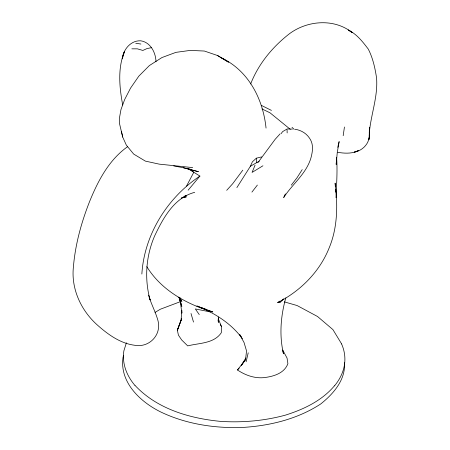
<?xml version="1.0" encoding="UTF-8"?>
<svg xmlns="http://www.w3.org/2000/svg" width="450" height="450" viewBox="0 0 450 450"><rect width="100%" height="100%" fill="white"/><g stroke="black" fill="none" stroke-linecap="round" stroke-linejoin="round"><path stroke-width="0.67" d="M218.216 318.589L221.372 326.323L221.304 332.741C213.941 343.693 199.17 342.939 187.701 345.892L181.682 339.964L178.425 335.154L177.368 330.238L181.648 318.549M369.366 127.8L369.298 133.183C370.794 114.621 378.118 96.654 376.549 77.833C375.03 67.939 372.881 58.05 368.269 49.084C362.644 41.698 356.85 34.189 348.3 30.026L352.153 32.563C334.198 18.247 307.547 20.368 289.564 33.649C272.576 46.811 258.486 63.838 250.644 83.981M218.514 317.025L218.374 322.447L218.031 319.871M336.009 197.724C336.583 184.286 337.545 170.893 336.617 157.461L336.178 164.413L337.281 152.359L339.148 141.581L338.181 145.451M181.744 310.573L181.102 320.169L177.368 330.238L181.688 318.679M369.096 137.604C368.162 145.024 361.507 150.936 354.206 152.184L358.633 150.547C352.238 153.838 344.723 153.506 337.821 152.325M369.242 135.568L369.422 127.716M141.862 274.044C144.231 234.664 167.327 197.781 199.912 176.085L187.942 168.587M241.639 365.119L245.571 359.634L246.532 350.899L244.035 342.484L239.552 334.356L241.419 337.112M343.176 135.72L344.447 127.001M246.122 361.789L248.214 352.822M337.759 147.336L338.287 145.367M285.84 297.816C280.716 315.883 279.135 335.374 283.477 353.767L282.825 350.657M126.388 342.804L123.879 350.837A114.12 65.824 0.2 0 0 134.921 385.419M123.525 355.714L123.086 357.047C119.211 382.061 140.085 401.771 160.627 411.919C185.816 424.012 214.003 428.338 241.774 427.5C269.449 425.931 297.309 419.243 320.738 403.954C333.315 393.919 345.797 379.806 344.436 362.717M255.054 165.172L252.079 172.412L262.941 165.786M236.869 187.627L250.403 166.241L252.394 161.814L256.343 158.192L261.591 156.915M285.356 193.888L283.674 197.601C292.224 184.236 305.983 174.06 310.804 158.383C312.711 151.526 313.881 144.152 309.392 137.993C306.084 133.082 300.718 130.05 294.896 129.246M186.553 186.047L193.776 172.294L190.665 169.864M241.178 365.597L245.835 358.02M302.214 169.622L297.045 177.716L291.296 185.164M281.098 133.678L282.645 131.602L287.213 128.936L292.387 129.105M242.809 170.145L232.627 183.803L226.693 190.328M251.921 192.099L257.372 185.068M257.901 162.641L275.096 139.376L280.097 133.864M282.696 350.032L287.049 358.076L287.899 363.639C284.321 373.562 272.936 376.667 263.464 377.685C254.132 378.439 245.121 375.109 237.454 369.984L245.571 359.634M188.145 190.181L199.912 176.085M237.454 369.984L239.169 368.139M282.043 300.161L279.641 302.625L283.579 298.806M334.457 385.813C321.834 400.759 303.863 409.298 285.542 415.097C264.42 420.868 242.477 422.775 220.652 421.386C189.512 418.41 156.932 408.921 135.006 385.397M127.665 146.632C108.911 159.924 98.044 180.765 89.589 201.561C81.315 222.553 75.263 244.547 73.389 267.086C71.004 289.384 81.484 311.332 98.196 325.772C108.529 334.879 120.6 343.423 134.595 345.257L135.321 345.381C149.428 347.552 161.482 334.952 158.068 320.968C155.734 312.114 151.082 304.031 148.629 295.189M279.697 301.14L277.571 302.687C300.493 290.981 319.742 271.778 329.271 247.635C337.714 227.289 337.838 204.705 335.121 183.167L335.317 186.626M194.709 192.341C174.167 197.651 163.097 218.149 154.648 235.929C145.952 256.016 144.27 278.899 150.131 300.009L149.175 296.961M155.036 312.429L160.352 309.218L180.439 301.646M250.403 166.241L259.279 161.145M183.757 196.583L186.114 195.351M151.571 47.655L147.009 48.561L142.858 50.445L137.374 48.842L131.861 48.831M181.429 197.977L186.429 196.808L181.761 197.871M192.679 167.602L159.249 164.143L145.373 161.111L133.689 154.086L126.337 145.131L122.698 137.059L119.351 122.906L119.329 118.671L120.949 109.665L124.672 99.501L130.607 88.026L138.831 76.14L149.372 65.571L161.933 57.561L175.928 52.358L190.237 50.406L204.362 51.036L217.631 55.558L228.426 62.117L217.631 55.558M135.759 43.256L140.906 44.044M173.689 165.926L183.189 167.687L198.332 171.664L183.189 167.687M210.398 311.918L195.339 308.953L199.254 314.589M284.355 301.877L297.107 305.544L317.531 316.502L332.921 329.608L341.629 343.941M201.308 307.637L206.37 309.521M261.956 108.928L269.966 112.764L290.301 129.33M189.354 168.84L191.824 170.049M261.534 105.474L271.44 110.402M220.815 57.521C248.417 70.425 263.036 98.826 266.046 128.093M292.027 127.35L294.041 129.257M242.466 338.788C231.317 323.46 214.369 312.806 196.898 306L212.788 311.946C186.767 304.279 161.37 290.312 146.801 266.642M220.264 324.54L221.372 326.323M179.882 297.934L181.873 301.472L179.927 297.743M178.841 297.101L181.828 306.399L179.679 298.485M191.019 313.509L193.506 322.082M179.196 297.349L180.349 302.108L181.89 313.149L181.851 310.522M121.455 131.304L122.698 137.059M122.709 105.024C119.43 87.463 117.529 68.451 124.47 51.502L122.265 58.883C123.204 49.584 130.798 40.219 140.782 40.809C150.553 42.277 155.801 52.684 155.987 61.746M256.343 158.192L256.731 162.602M335.481 189.399L335.638 192.172M287.061 129.718L287.156 132.941M341.584 343.946A107.392 62.094 0 0 1 334.536 385.836M369.54 131.496L368.944 139.641L369.602 136.564L369.54 131.496"/></g></svg>
